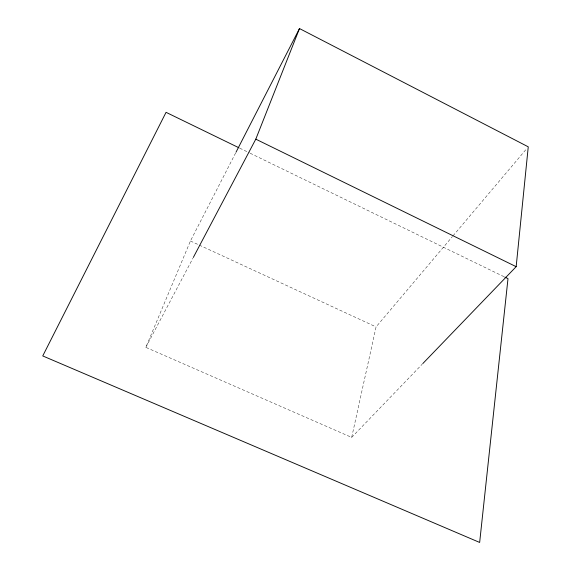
<?xml version="1.0" encoding="UTF-8"?>
<svg xmlns="http://www.w3.org/2000/svg" width="571" height="571" viewBox="0 0 571 571"><rect width="100%" height="100%" fill="white"/><g stroke="black" fill="none" stroke-linecap="round" stroke-linejoin="round"><path stroke-width="0.43" stroke-dasharray="2.85 2.14" d="M235.602 153.007L190.429 240.998L145.826 347.361L351.672 437.4L376.075 326.912L452.453 236.53M145.826 347.361L192.898 258.242M453.031 235.852L526.533 148.867M351.672 437.4L422.169 364.234M190.429 240.998L198.501 244.731M199.308 245.102L376.075 326.912M239.727 148.16L249.334 152.835M250.134 153.228L503.993 276.692"/><path stroke-width="0.86" d="M422.783 363.591L516.163 266.671L528.254 146.826L299.49 28.55L236.009 152.214M193.312 257.45L255.801 139.153L299.49 28.55M238.928 147.775L166.054 112.33L42.746 355.933L479.654 542.45L507.997 278.634L504.793 277.078M255.801 139.153L516.163 266.671"/></g></svg>
